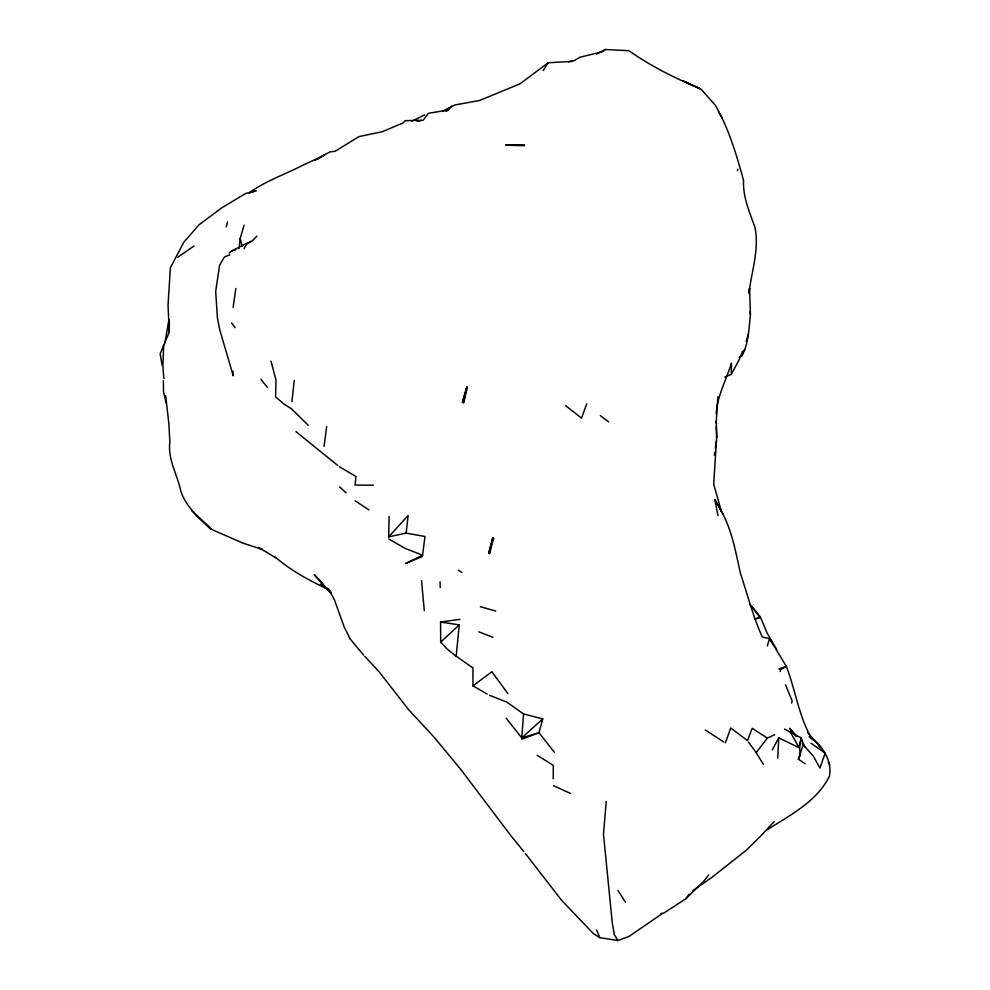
<?xml version="1.0" encoding="UTF-8"?>
<svg xmlns="http://www.w3.org/2000/svg" width="990" height="990" viewBox="0 0 990 990"><rect width="100%" height="100%" fill="white"/><g stroke="black" fill="none" stroke-linecap="round" stroke-linejoin="round"><path stroke-width="1.49" d="M492.748 537.929L489.382 553.781L493.651 538.399L492.748 537.929L488.689 553.299L492.748 538.671L493.651 538.399M716.191 423.138L717.837 396.718M162.125 365.223L160.157 353.814L169.29 332.021L169.364 321.317M553.224 778.808L553.323 765.369L537.112 755.221M716.265 413.969C716.958 396.21 726.363 379.974 731.449 363.157L731.276 374.406L724.73 377.017M388.724 538.944L405.306 548.485L422.557 555.167L405.628 563.508L422.421 556.479L424.97 536.481L406.135 533.103L388.686 536.852L389.095 516.396M748.972 292.285L749.579 288.102L750.432 314.733C748.935 328.556 748.626 343.481 741.844 355.917L739.134 357.229M819.807 747.487L817.493 743.478L809.201 736.597C822.009 745.012 832.293 760.233 829.471 776.049C816.973 801.727 789.735 815.277 766.656 830.115M163.709 344.829L162.867 365.669L163.845 378.564M487.216 694.077L472.973 685.86L472.935 667.916L456.18 656.259L459.261 624.876L440.463 622.042L459.904 619.356M777.682 758.303L778.784 737.847L799.574 747.945L800.353 755.11L798.361 759.12L805.08 763.773M810.6 736.634C798.571 714.768 795.218 689.424 786.32 666.295L769.515 638.612L762.337 637.015C753.068 616.782 747.673 595.114 740.656 574.076C735.731 552.767 732.254 530.64 721.363 511.323L713.679 484.147L716.599 438.483L716.265 426.207M523.562 713.951L521.779 737.884L538.956 732.736L542.718 718.913L523.562 713.951L506.806 702.071L489.567 695.327M606.239 801.417L603.479 834.174L612.265 922.73L614.382 934.758L617.958 940.5L629.046 936.404L661.84 913.906M291.926 401.655L294.24 380.482M406.135 533.103L408.103 515.555L388.686 536.852M239.011 248.7L240.211 238.429L244.085 225.176M324.077 446.243L326.7 426.579M233.108 307.531L235.83 288.449M714.297 455.041L714.718 452.257M715.362 448.074L716.426 441.107M748.923 293.411C751.521 271.47 759.441 249.591 754.962 227.341C749.616 212.145 742.748 197.035 743.577 180.526C736.51 154.626 728.776 128.453 715.151 105.051L701.18 89.36L683.174 80.982L699.893 88.543C674.957 78.235 650.962 66.231 628.898 50.7L605.435 49.5L596.45 53.992M164.934 342.936L168.906 319.634M799.574 747.945L801.294 737.896L784.55 729.073M467.342 387.325L463.518 402.942L466.872 387.041L462.417 402.225L466.872 387.041M226.264 227.007L227.502 221.97M776.705 649.415L767.225 633.365L760.642 617.537L754.838 619.047L760.271 616.918L751.212 605.521M767.337 645.975L769.515 638.612L772.806 643.686M741.844 355.917L742.71 353.009M746.175 341.377L748.353 334.113M780.145 671.529L780.801 669.438L786.32 666.295L779.043 668.943L780.801 669.438M798.361 759.12L803.41 744.22L801.294 737.896L798.806 747.24L790.305 731.907M737.389 170.639L737.896 169.179M725.423 742.871L730.719 727.996L747.462 740.594L752.251 728.269L767.361 738.144L774.663 734.691M791.554 703.086L792.248 701.143L785.515 684.771M586.711 403.809L581.526 418.127L565.525 405.578M731.276 374.406L739.159 359.741L742.389 351.586L744.963 349.866M244.035 248.812L246.56 244.159L252.376 240.78L256.856 236.214M772.287 749.801L778.784 737.847M543.201 70.525L548.151 62.766L572.529 61.355M506.014 144.948L524.7 145.159L505.865 145.171L524.341 145.716M661.048 913.473L663.981 912.99L685.847 898.771L689.102 894.267M428.348 113.429L423.213 120.223L405.12 120.706L403.128 122.933L382.239 131.72L358.937 136.62L335.065 151.334L330.017 151.854L314.399 160.615M318.075 158.945L324.856 154.551M708.642 874.9L703.816 881.174L685.847 898.771M763.352 764.391L756.187 752.561L767.361 738.144M446.106 111.288L448.742 109.94L451.613 106.338L454.831 105.002L479.643 100.473L520.072 83.803L548.151 62.766M760.902 835.808L774.205 821.564M760.221 836.525L746.646 849.965L711.414 877.746L692.901 890.616M440.6 621.918L440.674 642.151L447.171 649.007L456.18 656.259M440.674 642.151L459.261 624.876M542.718 718.913L521.779 737.884L506.224 718.257M229.136 253.155L231.648 250.953L250.718 241.35M177.668 257.313L194.09 245.965M472.973 685.86L491.869 671.727L507.858 693.582M605.435 49.5L601.809 51.913L579.855 57.259L574.126 60.65L568.334 61.826M442.592 111.425L451.613 106.338M411.889 121.176L424.772 114.865M324.262 155.319L303.163 165.07C285.108 174.364 265.827 180.824 249.133 192.877L256.138 190.847L245.582 193.533L221.884 207.764L199.077 224.742L183.855 242.228L170.379 267.721L168.04 305.353L169.29 332.021M229.841 254.851L224.433 256.992L219.57 265.283L215.684 291.543L217.454 318.248L219.731 329.682L233.232 375.816L232.972 371.2M521.829 739.208L538.956 732.736L554.536 752.462M231.648 250.953L235.731 249.765M417.137 121.362L421.69 120.508M429.165 113.169L448.742 109.94M196.02 514.602L211.415 529.217C199.138 518.389 186.528 507.325 180.861 491.461C177.606 474.755 167.558 459.731 169.847 442.134L168.894 423.98L165.677 395.691M373.317 485.199L355.113 485.075L355.905 476.45L339.372 466.723M760.134 617.475L749.9 604.531M525.455 853.64L561.714 900.417L593.319 933.545L599.804 937.691L617.958 940.5M480.336 606.647L495.631 611.016M262.375 549.438L242.971 543.151L210.276 528.846L191.961 510.889M478.801 631.806L492.921 637.362M553.484 785.664L570.475 793.423M329.571 590.003C310.241 581.142 291.506 570.921 275.195 557.11M328.247 588.976L320.339 584.273L330.821 592.218M258.65 547.433L275.74 557.828M705.251 730.001L723.826 742.017M458.42 570.215L461.934 572.517M355.125 500.792L368.936 509.937M810.971 743.23L825.177 753.18L819.93 768.067L813.421 756.286L802.37 743.775M600.274 415.577L608.689 421.926M337.875 465.585L295.998 431.628M339.558 486.932L346.055 492.797M308.274 425.316L291.58 408.882L284.019 404.106L275.591 396.841L275.987 380.073L271.012 361.202M322.653 583.345L314.164 574.683L330.895 592.849M807.531 732.427L822.17 748.898M364.803 656.321L378.923 671.579M796.542 736.238L789.661 728.269L796.505 736.622M350.089 638.847L363.578 655.046M510.852 835.684L523.784 851.474M260.89 379.281L267.473 387.486M379.776 672.655L408.697 709.768L434.103 737.191L461.229 769.973L510.432 835.102M748.502 742.141L756.187 752.561M231.573 322.913L235.076 327.727M331.155 592.874L328.791 589.557L334.323 599.581L344.173 626.93L350.002 638.661M617.97 890.468L625.544 902.336M803.41 744.22L805.303 747.351M718.48 111.907L721.834 117.575M828.296 762.152L829.843 764.812M717.973 515.567L714.817 499.542L723.034 514.132M714.817 499.542L721.363 511.323L720.151 508.674M596.661 930.043L599.804 937.691M240.211 238.429L242.216 246.448M166.221 403.388L163.536 391.904L163.362 380.63M749.987 311.924L750.432 314.733M424.314 610.694L421.505 580.635M716.216 421.022L716.859 437.617M440.055 581.798L440.241 587.615"/></g></svg>
